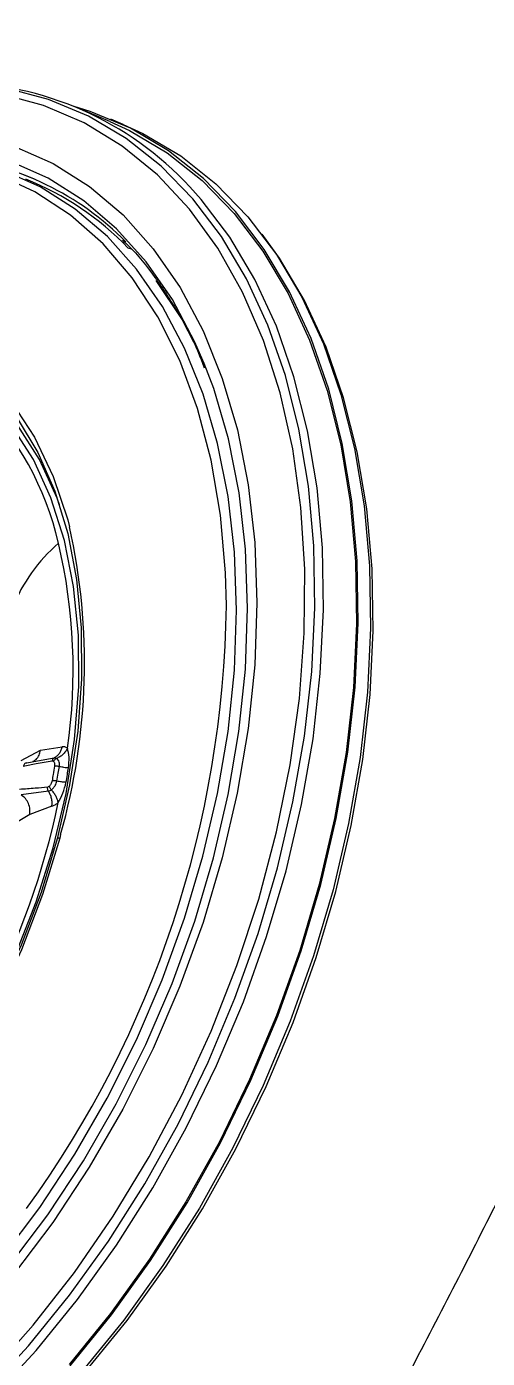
# Model space of a CAD drawing. Extents: x 939 to 1039, y 781 to 934.
# Drawn here: x 1023.845 to 1024.899, y 858.798 to 861.847 of the extents above; entities that cross this region are included whole.
import ezdxf

# ---------------------------------------------------------------- set-up
doc = ezdxf.new("R2010")
doc.units = 0
doc.header["$MEASUREMENT"] = 0
doc.layers.add('1', color=4, linetype='Continuous')

# ---------------------------------------------------------------- blocks, each defined once
blk = doc.blocks.new('Envoy')
at = {"layer": '1', "color": 3, "linetype": 'Continuous', "lineweight": 25}
for p, q in [((85.3819, 62.4552), (85.3061, 62.4871)), ((85.4122, 62.4484), (85.384, 62.4603)), ((85.431, 62.1626), (85.4236, 62.1655)), ((85.1786, 60.9925), (85.2233, 61.0159)), ((85.2163, 60.9914), (85.2542, 60.9985)), ((85.2233, 61.0159), (85.2723, 61.0241)), ((85.1914, 60.9868), (85.2163, 60.9914)), ((85.2411, 60.922), (85.1789, 60.9136)), ((85.2491, 60.8879), (85.1982, 60.869)), ((85.1982, 60.869), (85.1528, 60.8412)), ((85.2691, 60.8232), (85.2669, 60.8145))]:
    blk.add_line(p, q, dxfattribs=at)
at = {"layer": '1', "color": 3, "linetype": 'Continuous', "lineweight": 25, "flags": 128}
for points in [[(85.1067, 59.5884), (85.2063, 59.7), (85.3008, 59.8206), (85.3895, 59.9493), (85.4717, 60.085), (85.5466, 60.2266), (85.6137, 60.373), (85.6724, 60.523), (85.7223, 60.6754), (85.763, 60.8289), (85.7941, 60.9824), (85.8154, 61.1346), (85.8267, 61.2842), (85.8279, 61.4302), (85.819, 61.5712), (85.8002, 61.7061), (85.7714, 61.834), (85.7331, 61.9537), (85.6854, 62.0642), (85.6288, 62.1648), (85.5637, 62.2545), (85.4906, 62.3327), (85.4102, 62.3987), (85.323, 62.452), (85.2298, 62.4921), (85.1314, 62.5188)], [(85.0963, 59.5457), (85.1953, 59.6527), (85.2896, 59.7686), (85.3785, 59.8925), (85.4615, 60.0234), (85.5377, 60.1603), (85.6067, 60.3023), (85.668, 60.4481), (85.721, 60.5967), (85.7653, 60.747), (85.8007, 60.8979), (85.8269, 61.0481), (85.8436, 61.1965), (85.8507, 61.3421), (85.8482, 61.4836), (85.8361, 61.6201), (85.8144, 61.7505), (85.7834, 61.8737), (85.7433, 61.9889), (85.6944, 62.0952), (85.6371, 62.1917), (85.5717, 62.2778), (85.4989, 62.3527), (85.4191, 62.416), (85.3329, 62.467), (85.2411, 62.5055), (85.1443, 62.5312)], [(85.2905, 59.6068), (85.3854, 59.7234), (85.4749, 59.8481), (85.5584, 59.9799), (85.6352, 60.1177), (85.7046, 60.2606), (85.7663, 60.4074), (85.8196, 60.557), (85.8643, 60.7083), (85.8999, 60.8601), (85.9262, 61.0113), (85.943, 61.1607), (85.9502, 61.3072), (85.9476, 61.4497), (85.9354, 61.587), (85.9137, 61.7183), (85.8825, 61.8423), (85.8421, 61.9583), (85.7929, 62.0652), (85.7352, 62.1624), (85.6694, 62.249), (85.5961, 62.3244), (85.5157, 62.3881), (85.429, 62.4395), (85.3366, 62.4783), (85.2997, 62.4897)], [(85.1623, 62.3988), (85.2518, 62.3592), (85.3352, 62.3064), (85.4119, 62.2412), (85.4812, 62.1639), (85.5425, 62.0753), (85.5953, 61.9761), (85.6391, 61.8671), (85.6735, 61.7493), (85.6983, 61.6238), (85.7133, 61.4914), (85.7182, 61.3535), (85.7132, 61.2111), (85.6982, 61.0656), (85.6733, 60.918), (85.6387, 60.7697), (85.5949, 60.622), (85.542, 60.4761), (85.4807, 60.3332), (85.4113, 60.1946), (85.3346, 60.0615), (85.2511, 59.9349), (85.1615, 59.8161)], [(85.3819, 62.4552), (85.4268, 62.4345), (85.5132, 62.3833), (85.5933, 62.3198), (85.6664, 62.2446), (85.732, 62.1582), (85.7895, 62.0614), (85.8386, 61.9547), (85.8789, 61.8391), (85.91, 61.7154), (85.9317, 61.5846), (85.9438, 61.4477), (85.9464, 61.3056), (85.9392, 61.1596), (85.9225, 61.0106), (85.8962, 60.8598), (85.8607, 60.7085), (85.8162, 60.5576), (85.763, 60.4085), (85.7015, 60.2621), (85.6323, 60.1197), (85.5558, 59.9823), (85.4725, 59.8509), (85.3833, 59.7266), (85.2886, 59.6103)], [(85.4122, 62.4484), (85.4572, 62.4277), (85.5439, 62.3763), (85.6243, 62.3126), (85.6976, 62.2372), (85.7634, 62.1505), (85.8211, 62.0534), (85.8703, 61.9464), (85.9107, 61.8305), (85.9419, 61.7064), (85.9636, 61.5752), (85.9758, 61.4378), (85.9784, 61.2954), (85.9712, 61.1488), (85.9544, 60.9994), (85.9281, 60.8482), (85.8925, 60.6964), (85.8478, 60.5451), (85.7945, 60.3955), (85.7328, 60.2487), (85.6634, 60.1058), (85.5866, 59.968), (85.5031, 59.8363), (85.4136, 59.7116), (85.3187, 59.5949)], [(85.5977, 61.9015), (85.5765, 61.9503), (85.5249, 62.0474), (85.4649, 62.1341), (85.3971, 62.2097), (85.322, 62.2736), (85.2403, 62.3252), (85.1527, 62.364), (85.0599, 62.3898), (84.9628, 62.4023)], [(85.1349, 59.8547), (85.2212, 59.9693), (85.3017, 60.0913), (85.3757, 60.2196), (85.4425, 60.3531), (85.5016, 60.4908), (85.5526, 60.6314), (85.5948, 60.7738), (85.6281, 60.9167), (85.6521, 61.0589), (85.6666, 61.1992), (85.6714, 61.3364), (85.6667, 61.4693), (85.6522, 61.5968), (85.6283, 61.7178), (85.5951, 61.8313), (85.5529, 61.9363), (85.5021, 62.032), (85.443, 62.1174), (85.3763, 62.1918), (85.3023, 62.2547), (85.2219, 62.3055), (85.1357, 62.3438)], [(85.6483, 61.3469), (85.6464, 61.422), (85.6351, 61.5543), (85.6138, 61.6801), (85.5826, 61.7984), (85.5418, 61.9079), (85.4918, 62.0078), (85.4331, 62.0972), (85.3662, 62.1752), (85.2917, 62.241), (85.2102, 62.2942), (85.1225, 62.3343), (85.0295, 62.3608), (84.9318, 62.3736)], [(85.1135, 59.5347), (85.2128, 59.6421), (85.3075, 59.7584), (85.3968, 59.8828), (85.48, 60.0141), (85.5565, 60.1515), (85.6258, 60.294), (85.6872, 60.4403), (85.7404, 60.5895), (85.7849, 60.7403), (85.8204, 60.8917), (85.8467, 61.0424), (85.8634, 61.1914), (85.8706, 61.3375), (85.8681, 61.4795), (85.8559, 61.6165), (85.8342, 61.7473), (85.8031, 61.871), (85.7628, 61.9866), (85.7138, 62.0932), (85.6562, 62.1901), (85.5906, 62.2765), (85.5906, 62.2765)], [(85.3267, 59.5944), (85.4213, 59.7107), (85.5106, 59.835), (85.5938, 59.9663), (85.6703, 60.1037), (85.7395, 60.2461), (85.801, 60.3925), (85.8542, 60.5416), (85.8987, 60.6924), (85.9342, 60.8438), (85.9604, 60.9945), (85.9772, 61.1434), (85.9843, 61.2895), (85.9818, 61.4315), (85.9696, 61.5684), (85.9479, 61.6992), (85.9168, 61.8229), (85.8766, 61.9385), (85.8275, 62.0451), (85.77, 62.142), (85.7301, 62.197)], [(85.4873, 62.0913), (85.5469, 62.0012), (85.5864, 61.9253)], [(84.7851, 62.0131), (84.8713, 62.0006), (84.9526, 61.9739), (85.0279, 61.9332), (85.0963, 61.8789), (85.157, 61.8119), (85.2092, 61.7329), (85.2522, 61.6429), (85.2855, 61.5431), (85.2896, 61.5274)], [(85.2667, 61.5776), (85.261, 61.593), (85.2206, 61.6812), (85.1712, 61.759), (85.1135, 61.8253), (85.0482, 61.8793), (84.9762, 61.9204), (84.8983, 61.9479), (84.8155, 61.9617), (84.7288, 61.9614), (84.6918, 61.9572)], [(84.7311, 59.949), (84.8167, 60.0268), (84.8984, 60.1149), (84.9751, 60.2124), (85.0457, 60.3178), (85.1095, 60.43), (85.1657, 60.5475), (85.2134, 60.6689), (85.2522, 60.7925), (85.2815, 60.9169), (85.301, 61.0405), (85.3104, 61.1618), (85.3096, 61.2791), (85.2986, 61.3911), (85.2776, 61.4963), (85.2468, 61.5934), (85.2066, 61.6811), (85.1575, 61.7585), (85.1001, 61.8244), (85.0352, 61.8782), (84.9635, 61.919), (84.886, 61.9464), (84.8748, 61.9492)], [(84.9576, 61.9561), (84.9825, 61.944), (85.0519, 61.9), (85.1146, 61.8437), (85.1699, 61.7759), (85.2172, 61.6974), (85.2558, 61.609), (85.2855, 61.5118), (85.3057, 61.407), (85.3163, 61.2958), (85.3171, 61.1794), (85.3082, 61.0593), (85.2896, 60.9368), (85.2615, 60.8134)], [(84.8613, 59.5417), (84.962, 59.6299), (85.0592, 59.7283), (85.152, 59.8362), (85.2396, 59.9525), (85.3213, 60.0764), (85.3965, 60.2067), (85.4644, 60.3424), (85.5244, 60.4822), (85.5761, 60.625), (85.619, 60.7696), (85.6528, 60.9147), (85.6772, 61.0591), (85.6919, 61.2016), (85.6969, 61.3409), (85.692, 61.4759), (85.6774, 61.6054), (85.6531, 61.7284), (85.6194, 61.8436), (85.5977, 61.9015)], [(85.2615, 60.8134), (85.2243, 60.6905), (85.1785, 60.5696), (85.1245, 60.4521), (85.063, 60.3394), (84.9947, 60.2328), (84.9204, 60.1335), (84.841, 60.0427), (84.7575, 59.9615), (84.6707, 59.8908), (84.5817, 59.8315), (84.4916, 59.7842), (84.4013, 59.7495), (84.3121, 59.7278), (84.2249, 59.7194), (84.1407, 59.7243), (84.0605, 59.7425), (84.0351, 59.7514)], [(85.2669, 60.8145), (85.2277, 60.6858), (85.1792, 60.5592), (85.1219, 60.4365), (85.0565, 60.319), (84.9839, 60.2084), (84.9049, 60.106), (84.8206, 60.0131), (84.732, 59.9308), (84.6402, 59.8603), (84.5464, 59.8023), (84.4899, 59.774)]]:
    blk.add_lwpolyline(points, dxfattribs=at)
at = {"layer": '1', "color": 3, "linetype": 'Continuous', "lineweight": 25}
for centre, radius, start, end in [((85.0168, 61.7968), 0.7479, 39.8956, 86.6727), ((84.9441, 61.712), 0.6659, 44.5914, 83.3545), ((84.9527, 61.716), 0.6592, 67.2729, 81.5912), ((84.9405, 61.6998), 0.671, 43.9486, 68.2488), ((84.6024, 61.3406), 0.6782, 12.7067, 45.3619), ((83.8849, 61.2158), 1.4388, 344.1647, 12.5089), ((85.5099, 61.2037), 0.3772, 130.6837, 158.49), ((84.0448, 61.2008), 1.253, 351.7199, 13.3321), ((83.24, 61.3792), 2.4086, 324.1088, 359.2309), ((83.5685, 61.2452), 1.7305, 316.2091, 348.3737), ((85.265, 60.8102), 0.0047, 66.1259, 137.4567)]:
    blk.add_arc(centre, radius, start, end, dxfattribs=at)
for points, knots in [([(81.6531, 58.5998), (81.6527, 58.7142), (81.6519, 58.9422), (81.6856, 59.2821), (81.747, 59.6172), (81.8364, 59.9481), (81.948, 60.2775), (82.0746, 60.6083), (82.2102, 60.9436), (82.353, 61.284), (82.4924, 61.6008), (82.6287, 61.8919), (82.7619, 62.1553), (82.9078, 62.4138), (83.0683, 62.66), (83.245, 62.8871), (83.4351, 63.0896), (83.6334, 63.2659), (83.8568, 63.436), (84.1029, 63.5967), (84.3666, 63.7468), (84.6657, 63.8981), (84.9979, 64.0441), (85.3625, 64.1771), (85.7201, 64.284), (85.9557, 64.3349), (86.0734, 64.3603)], [0, 0, 0, 0, 0.040896, 0.08153, 0.121712, 0.16188, 0.202537, 0.243615, 0.284974, 0.327206, 0.369771, 0.402394, 0.435849, 0.469512, 0.503093, 0.536655, 0.570124, 0.602983, 0.635303, 0.678131, 0.720347, 0.761443, 0.822406, 0.882535, 0.941357, 1, 1, 1, 1]), ([(82.9198, 59.3314), (82.9381, 59.4617), (82.9748, 59.7222), (83.052, 60.1148), (83.1462, 60.5031), (83.2486, 60.8405), (83.3528, 61.1233), (83.4522, 61.3536), (83.5628, 61.5715), (83.6848, 61.7758), (83.8178, 61.9653), (83.9618, 62.1407), (84.1162, 62.3023), (84.2804, 62.4508), (84.4833, 62.6103), (84.7264, 62.7705), (85.0097, 62.9226), (85.3, 63.0499), (85.5957, 63.1557), (85.8945, 63.2452), (86.0937, 63.2929), (86.1941, 63.3169)], [0, 0, 0, 0, 0.0650213, 0.130009, 0.1942358, 0.2568886, 0.2972992, 0.3364049, 0.3750132, 0.4127807, 0.4500136, 0.4876646, 0.5260086, 0.5649731, 0.6052855, 0.6677024, 0.7312534, 0.7969373, 0.8637394, 0.9313415, 1, 1, 1, 1]), ([(82.864, 58.2654), (82.8696, 58.1777), (82.8806, 58.0056), (82.9203, 57.7651), (82.978, 57.5451), (83.0556, 57.3471), (83.1519, 57.1735), (83.2653, 57.0272), (83.3939, 56.913), (83.5365, 56.8361), (83.6932, 56.8026), (83.8629, 56.8184), (84.0435, 56.8852), (84.2293, 56.998), (84.4177, 57.1504), (84.6065, 57.3362), (84.7935, 57.5501), (84.9987, 57.814), (85.2184, 58.129), (85.4502, 58.4941), (85.6758, 58.8755), (85.8954, 59.2679), (86.1092, 59.6687), (86.3511, 60.144), (86.6158, 60.6966), (86.8993, 61.3292), (87.173, 61.9707), (87.3489, 62.4025), (87.4371, 62.619)], [0, 0, 0, 0, 0.030342, 0.059552, 0.088112, 0.116336, 0.14429, 0.171678, 0.198419, 0.224107, 0.249017, 0.274209, 0.299822, 0.326988, 0.355075, 0.384546, 0.415623, 0.447237, 0.490749, 0.535602, 0.58086, 0.626764, 0.673032, 0.719254, 0.788843, 0.858833, 0.929198, 1, 1, 1, 1]), ([(81.7374, 57.5764), (81.761, 57.4614), (81.8086, 57.2292), (81.9181, 56.9379), (82.0352, 56.699), (82.1507, 56.5092), (82.2794, 56.3383), (82.4219, 56.1896), (82.5802, 56.0667), (82.7555, 55.9741), (82.9453, 55.9145), (83.1446, 55.8864), (83.3491, 55.8867), (83.5549, 55.9123), (83.7572, 55.961), (83.9538, 56.0315), (84.1438, 56.1241), (84.3263, 56.2395), (84.4997, 56.3766), (84.664, 56.5326), (84.8207, 56.7052), (84.9938, 56.9196), (85.1787, 57.1767), (85.4047, 57.5231), (85.6447, 57.9263), (85.8979, 58.386), (86.1378, 58.8488), (86.368, 59.3156), (86.5903, 59.7864), (86.8463, 60.35), (87.1314, 61.0072), (87.4427, 61.7578), (87.6412, 62.2595), (87.7403, 62.51)], [0, 0, 0, 0, 0.032543, 0.065719, 0.08804, 0.110386, 0.132828, 0.15527, 0.177835, 0.200941, 0.224344, 0.247841, 0.271674, 0.295778, 0.3197, 0.343004, 0.366106, 0.388913, 0.410849, 0.43232, 0.453699, 0.474997, 0.506073, 0.536331, 0.581179, 0.625015, 0.66837, 0.711746, 0.754976, 0.79814, 0.865823, 0.933011, 1, 1, 1, 1]), ([(85.4104, 62.1836), (85.415, 62.1794), (85.442, 62.1548), (85.4855, 62.0996), (85.5392, 62.0177), (85.5765, 61.9476), (85.5934, 61.9028), (85.5976, 61.8914)], [0, 0, 0, 0, 0.058164, 0.341554, 0.623752, 0.904939, 1, 1, 1, 1]), ([(85.2065, 60.9912), (85.2087, 60.9924), (85.2142, 60.9954), (85.2204, 61.0042), (85.2223, 61.0121), (85.2233, 61.0159)], [0, 0, 0, 0, 0.246785, 0.63779, 1, 1, 1, 1]), ([(85.2542, 60.9985), (85.2536, 60.9981), (85.2525, 60.9974), (85.2511, 60.9957), (85.25, 60.9935), (85.2497, 60.9918), (85.2495, 60.991)], [0, 0, 0, 0, 0.24676, 0.499951, 0.753214, 1, 1, 1, 1]), ([(85.26, 60.9972), (85.2593, 60.9969), (85.2579, 60.9962), (85.256, 60.9946), (85.2543, 60.9926), (85.2535, 60.9911), (85.253, 60.9904)], [0, 0, 0, 0, 0.247009, 0.5, 0.752949, 1, 1, 1, 1]), ([(85.2723, 61.0241), (85.2716, 61.0213), (85.2702, 61.0157), (85.266, 61.0084), (85.2607, 61.0023), (85.2563, 60.9997), (85.2542, 60.9985)], [0, 0, 0, 0, 0.243539, 0.495791, 0.750225, 1, 1, 1, 1]), ([(85.2542, 60.9985), (85.2552, 60.9986), (85.2573, 60.9987), (85.2591, 60.9977), (85.26, 60.9972)], [0, 0, 0, 0, 0.505685, 1, 1, 1, 1]), ([(85.2847, 61.0204), (85.2833, 61.0179), (85.2805, 61.0128), (85.2745, 61.0061), (85.2676, 61.0006), (85.2625, 60.9984), (85.26, 60.9972)], [0, 0, 0, 0, 0.2439806, 0.4961318, 0.7503085, 1, 1, 1, 1]), ([(85.2662, 60.9784), (85.2664, 60.9801), (85.2667, 60.9837), (85.2658, 60.9891), (85.2636, 60.9942), (85.2612, 60.9962), (85.26, 60.9972)], [0, 0, 0, 0, 0.210364, 0.445088, 0.702868, 1, 1, 1, 1]), ([(85.2847, 61.0204), (85.2828, 61.0216), (85.279, 61.0241), (85.2745, 61.0241), (85.2723, 61.0241)], [0, 0, 0, 0, 0.5041685, 1, 1, 1, 1]), ([(85.287, 60.9752), (85.2879, 60.9838), (85.2896, 61), (85.2863, 61.0139), (85.2847, 61.0204)], [0, 0, 0, 0, 0.531982, 1, 1, 1, 1]), ([(85.2495, 60.991), (85.2372, 60.989), (85.2154, 60.9854), (85.1934, 60.9807), (85.1837, 60.9787)], [0, 0, 0, 0, 0.559994, 1, 1, 1, 1]), ([(85.1914, 60.9868), (85.1905, 60.9867), (85.1886, 60.9866), (85.1862, 60.9849), (85.1844, 60.9822), (85.1839, 60.9798), (85.1837, 60.9787)], [0, 0, 0, 0, 0.243006, 0.499983, 0.756913, 1, 1, 1, 1]), ([(85.2551, 60.9793), (85.254, 60.9731), (85.2522, 60.962), (85.2503, 60.951), (85.2494, 60.9462)], [0, 0, 0, 0, 0.560031, 1, 1, 1, 1]), ([(85.253, 60.9904), (85.2524, 60.9907), (85.2513, 60.9912), (85.25, 60.9911), (85.2495, 60.991)], [0, 0, 0, 0, 0.562789, 1, 1, 1, 1]), ([(85.253, 60.9904), (85.2536, 60.9899), (85.2548, 60.9888), (85.2557, 60.9848), (85.2553, 60.9814), (85.2551, 60.9793)], [0, 0, 0, 0, 0.243068, 0.515849, 1, 1, 1, 1]), ([(85.2662, 60.9784), (85.2652, 60.9786), (85.2632, 60.979), (85.2602, 60.9794), (85.2573, 60.9795), (85.2558, 60.9793), (85.2551, 60.9793)], [0, 0, 0, 0, 0.245784, 0.499974, 0.75425, 1, 1, 1, 1]), ([(85.2606, 60.9453), (85.2616, 60.9515), (85.2635, 60.9625), (85.2654, 60.9736), (85.2662, 60.9784)], [0, 0, 0, 0, 0.559975, 1, 1, 1, 1]), ([(85.287, 60.9752), (85.2835, 60.9755), (85.2767, 60.9762), (85.2697, 60.9777), (85.2662, 60.9784)], [0, 0, 0, 0, 0.497141, 1, 1, 1, 1]), ([(85.2813, 60.9423), (85.2824, 60.9485), (85.2843, 60.9594), (85.2861, 60.9704), (85.287, 60.9752)], [0, 0, 0, 0, 0.55984, 1, 1, 1, 1]), ([(85.2494, 60.9462), (85.2491, 60.9447), (85.2485, 60.9419), (85.247, 60.9383), (85.2453, 60.9356), (85.244, 60.9345), (85.2434, 60.9339)], [0, 0, 0, 0, 0.316117, 0.604819, 0.810538, 1, 1, 1, 1]), ([(85.2477, 60.9253), (85.2494, 60.9267), (85.2525, 60.9294), (85.2565, 60.9348), (85.2593, 60.9401), (85.2602, 60.9436), (85.2606, 60.9453)], [0, 0, 0, 0, 0.29652, 0.554222, 0.789182, 1, 1, 1, 1]), ([(85.2606, 60.9453), (85.2596, 60.9455), (85.2576, 60.9459), (85.2545, 60.9462), (85.2517, 60.9464), (85.2502, 60.9462), (85.2494, 60.9462)], [0, 0, 0, 0, 0.245671, 0.499991, 0.754203, 1, 1, 1, 1]), ([(85.2813, 60.9423), (85.2779, 60.9426), (85.2711, 60.9432), (85.2641, 60.9446), (85.2606, 60.9453)], [0, 0, 0, 0, 0.4971818, 1, 1, 1, 1]), ([(85.2635, 60.8964), (85.2674, 60.9033), (85.2756, 60.918), (85.2794, 60.9339), (85.2813, 60.9423)], [0, 0, 0, 0, 0.470072, 1, 1, 1, 1]), ([(85.1749, 60.9272), (85.1869, 60.9278), (85.2083, 60.9291), (85.2299, 60.9313), (85.2395, 60.9323)], [0, 0, 0, 0, 0.560004, 1, 1, 1, 1]), ([(85.1982, 60.869), (85.1986, 60.873), (85.1994, 60.8813), (85.1959, 60.8941), (85.1891, 60.9058), (85.1822, 60.911), (85.1789, 60.9136)], [0, 0, 0, 0, 0.235404, 0.489482, 0.749283, 1, 1, 1, 1]), ([(85.2411, 60.922), (85.2407, 60.9228), (85.24, 60.9243), (85.2393, 60.927), (85.2391, 60.9297), (85.2393, 60.9314), (85.2395, 60.9323)], [0, 0, 0, 0, 0.246702, 0.500029, 0.753327, 1, 1, 1, 1]), ([(85.2395, 60.9323), (85.2402, 60.9325), (85.2415, 60.9327), (85.2428, 60.9336), (85.2434, 60.9339)], [0, 0, 0, 0, 0.5573, 1, 1, 1, 1]), ([(85.2477, 60.9253), (85.2466, 60.9245), (85.2444, 60.9229), (85.2422, 60.9223), (85.2411, 60.922)], [0, 0, 0, 0, 0.496956, 1, 1, 1, 1]), ([(85.2491, 60.8879), (85.2493, 60.8907), (85.2498, 60.8965), (85.2485, 60.9055), (85.2457, 60.9143), (85.2426, 60.9195), (85.2411, 60.922)], [0, 0, 0, 0, 0.243549, 0.495806, 0.750254, 1, 1, 1, 1]), ([(85.2477, 60.9253), (85.2472, 60.9259), (85.2461, 60.9273), (85.2449, 60.9295), (85.2439, 60.9318), (85.2436, 60.9332), (85.2434, 60.9339)], [0, 0, 0, 0, 0.247006, 0.499958, 0.752965, 1, 1, 1, 1]), ([(85.2633, 60.8974), (85.2627, 60.8997), (85.2615, 60.9043), (85.258, 60.9116), (85.2534, 60.9188), (85.2496, 60.9231), (85.2477, 60.9253)], [0, 0, 0, 0, 0.244924, 0.497157, 0.750875, 1, 1, 1, 1]), ([(85.2491, 60.8879), (85.2514, 60.8887), (85.2562, 60.8905), (85.2611, 60.8945), (85.2635, 60.8964)], [0, 0, 0, 0, 0.495777, 1, 1, 1, 1]), ([(85.2635, 60.8964), (85.2635, 60.8966), (85.2634, 60.8969), (85.2634, 60.8973), (85.2633, 60.8974)], [0, 0, 0, 0, 0.559625, 1, 1, 1, 1])]:
    blk.add_open_spline(points, degree=3, knots=knots, dxfattribs=at)

msp = doc.modelspace()

# ---------------------------------------------------------------- block references
at = {"layer": '1'}
msp.add_blockref('Envoy', (938.6538, 799.1744), dxfattribs=at)

doc.saveas('drawing.dxf')
